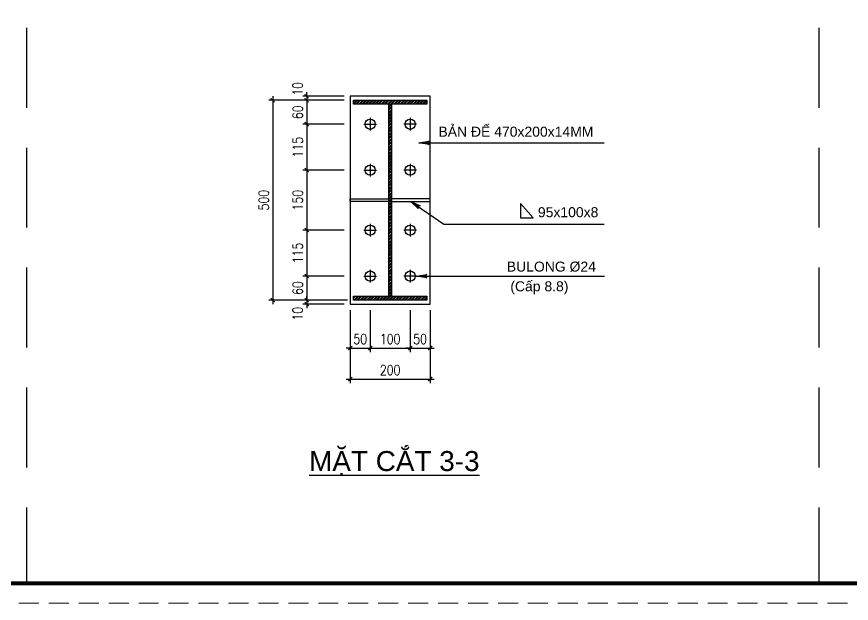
# Model space of a CAD drawing. Header units: inches. Extents: x 651127 to 1529722, y 768575 to 1021311.
# Drawn here: x 1120983 to 1141884, y 768575 to 783253 of the extents above; entities that cross this region are included whole.
import ezdxf
from ezdxf.enums import TextEntityAlignment as Align

# ---------------------------------------------------------------- set-up
doc = ezdxf.new("R2010")
doc.units = ezdxf.units.IN
doc.header["$LTSCALE"] = 1000
doc.header["$MEASUREMENT"] = 0
doc.linetypes.add('CENTER2', pattern=[1.125, 0.75, -0.125, 0.125, -0.125])
doc.linetypes.add('HIDDEN', pattern=[0.375, 0.25, -0.125])
doc.layers.get('DEFPOINTS').update_dxf_attribs({"color": 8, "lineweight": 9})
for name, color, linetype in [('DWGshare.com_1', 7, 'Continuous'), ('DWGshare.com_10', 7, 'Continuous'), ('DWGshare.com_11', 143, 'Continuous'), ('DWGshare.com_12', 51, 'Continuous'), ('DWGshare.com_15', 1, 'Continuous'), ('DWGshare.com_16', 2, 'Continuous'), ('DWGshare.com_19', 136, 'Continuous'), ('DWGshare.com_2', 147, 'Continuous'), ('DWGshare.com_4', 8, 'CENTER2')]:
    doc.layers.add(name, color=color, linetype=linetype)
doc.styles.add('DWGshare.com_4', font='romans.shx', dxfattribs={"width": 0.8})
doc.styles.add('DWGshare.com_6', font='VHELVEN.TTF')
doc.dimstyles.new('DWGshare.com_4', dxfattribs={"dimscale": 100, "dimtxt": 2.5, "dimasz": 2, "dimexe": 1, "dimexo": 1.5, "dimgap": 1, "dimtad": 1, "dimdec": 0, "dimlfac": 0.5, "dimzin": 0, "dimdsep": 46, "dimtxsty": 'DWGshare.com_4', "dimblk": 'DWGshare.com_6', "dimcen": 1.5, "dimdle": 1, "dimclrd": 256, "dimclre": 256, "dimclrt": 7, "dimadec": 0, "dimazin": 0, "dimtfac": 1, "dimtdec": 0, "dimtix": 1, "dimtmove": 2, "dimatfit": 3, "dimldrblk": 'DWGshare.com_6', "dimfxl": 1, "dimtolj": 1, "dimtzin": 0, "dimarcsym": 0})
doc.dimstyles.new('DWGshare.com_6', dxfattribs={"dimscale": 100, "dimtxt": 2.5, "dimasz": 1, "dimexe": 1, "dimexo": 1.5, "dimgap": 1, "dimtad": 1, "dimdec": 0, "dimlfac": 0.1, "dimzin": 0, "dimdsep": 46, "dimtxsty": 'DWGshare.com_4', "dimblk": 'DWGshare.com_1', "dimcen": 1.5, "dimdle": 1, "dimclrd": 256, "dimclre": 256, "dimclrt": 7, "dimadec": 0, "dimazin": 0, "dimtfac": 1, "dimtdec": 0, "dimtix": 1, "dimtmove": 2, "dimatfit": 3, "dimfxl": 1, "dimtolj": 1, "dimtzin": 0, "dimarcsym": 0})

# ---------------------------------------------------------------- blocks, each defined once
blk = doc.blocks.new('DWGshare.com_1')
at = {"color": 0, "linetype": 'ByBlock', "const_width": 0.3}
blk.add_lwpolyline([(-0.5, -0.5), (0.5, 0.5)], dxfattribs=at)
blk = doc.blocks.new('*D1116')
at = {"layer": 'DEFPOINTS', "color": 0, "transparency": 16777216}
for p in [(1128246.420332313, 781162.1960382053), (1129336.369502824, 781262.1960382053), (1129336.369502824, 781162.1960382053)]:
    blk.add_point(p, dxfattribs=at)
at = {"layer": 'DWGshare.com_19', "lineweight": -2, "transparency": 16777216}
for p, q in [((1128246.420332313, 781262.1960382053), (1128246.420332313, 781362.1960382053)), ((1129186.369502824, 781262.1960382053), (1128146.420332313, 781262.1960382053)), ((1129186.369502824, 781162.1960382053), (1128146.420332313, 781162.1960382053)), ((1128246.420332313, 781262.1960382053), (1128246.420332313, 781162.1960382053)), ((1128246.420332313, 781162.1960382053), (1128246.420332313, 781062.1960382053))]:
    blk.add_line(p, q, dxfattribs=at)
at = {"layer": 'DWGshare.com_19', "lineweight": -2, "transparency": 16777216, "xscale": 100, "yscale": 100, "zscale": 100}
for p, rotation in [((1128246.420332313, 781262.1960382053), 270), ((1128246.420332313, 781162.1960382053), 90)]:
    blk.add_blockref('DWGshare.com_1', p, dxfattribs=dict(at, rotation=rotation))
at = {"layer": 'DWGshare.com_19', "color": 7, "transparency": 16777216, "insert": (1128018.753665646, 781448.2074493665), "char_height": 250, "attachment_point": 5, "rotation": 90, "style": 'DWGshare.com_4'}
blk.add_mtext('\\A1;10', dxfattribs=at)
blk = doc.blocks.new('*D1102')
at = {"layer": 'DEFPOINTS', "color": 0, "transparency": 16777216}
for p in [(1129336.369502824, 781162.1960382053), (1128246.420332313, 780562.1960382053), (1129336.369502824, 780562.1960382053)]:
    blk.add_point(p, dxfattribs=at)
at = {"layer": 'DWGshare.com_19', "lineweight": -2, "transparency": 16777216}
for p, q in [((1129186.369502824, 781162.1960382053), (1128146.420332313, 781162.1960382053)), ((1128246.420332313, 781262.1960382053), (1128246.420332313, 780462.1960382053)), ((1129186.369502824, 780562.1960382053), (1128146.420332313, 780562.1960382053))]:
    blk.add_line(p, q, dxfattribs=at)
at = {"layer": 'DWGshare.com_19', "lineweight": -2, "transparency": 16777216, "xscale": 100, "yscale": 100, "zscale": 100}
for p, rotation in [((1128246.420332313, 781162.1960382053), 90), ((1128246.420332313, 780562.1960382053), 270)]:
    blk.add_blockref('DWGshare.com_1', p, dxfattribs=dict(at, rotation=rotation))
at = {"layer": 'DWGshare.com_19', "color": 7, "transparency": 16777216, "insert": (1128021.420332312, 780862.1960382054), "char_height": 250, "attachment_point": 5, "rotation": 90, "style": 'DWGshare.com_4'}
blk.add_mtext('\\A1;60', dxfattribs=at)
blk = doc.blocks.new('*D1103')
at = {"layer": 'DEFPOINTS', "color": 0, "transparency": 16777216}
for p in [(1129336.369502824, 780562.1960382053), (1128246.420332313, 779412.1960382053), (1129336.369502824, 779412.1960382053)]:
    blk.add_point(p, dxfattribs=at)
at = {"layer": 'DWGshare.com_19', "lineweight": -2, "transparency": 16777216}
for p, q in [((1129186.369502824, 780562.1960382053), (1128146.420332313, 780562.1960382053)), ((1128246.420332313, 780662.1960382053), (1128246.420332313, 779312.1960382053)), ((1129186.369502824, 779412.1960382053), (1128146.420332313, 779412.1960382053))]:
    blk.add_line(p, q, dxfattribs=at)
at = {"layer": 'DWGshare.com_19', "lineweight": -2, "transparency": 16777216, "xscale": 100, "yscale": 100, "zscale": 100}
for p, rotation in [((1128246.420332313, 780562.1960382053), 90), ((1128246.420332313, 779412.1960382053), 270)]:
    blk.add_blockref('DWGshare.com_1', p, dxfattribs=dict(at, rotation=rotation))
at = {"layer": 'DWGshare.com_19', "color": 7, "transparency": 16777216, "insert": (1128021.420332312, 779987.1960382054), "char_height": 250, "attachment_point": 5, "rotation": 90, "style": 'DWGshare.com_4'}
blk.add_mtext('\\A1;115', dxfattribs=at)
blk = doc.blocks.new('*D1104')
at = {"layer": 'DEFPOINTS', "color": 0, "transparency": 16777216}
for p in [(1129336.369502824, 779412.1960382053), (1128246.420332313, 777912.1960382053), (1129336.369502824, 777912.1960382053)]:
    blk.add_point(p, dxfattribs=at)
at = {"layer": 'DWGshare.com_19', "lineweight": -2, "transparency": 16777216}
for p, q in [((1128246.420332313, 779512.1960382053), (1128246.420332313, 777812.1960382053)), ((1129186.369502824, 779412.1960382053), (1128146.420332313, 779412.1960382053)), ((1129186.369502824, 777912.1960382053), (1128146.420332313, 777912.1960382053))]:
    blk.add_line(p, q, dxfattribs=at)
at = {"layer": 'DWGshare.com_19', "lineweight": -2, "transparency": 16777216, "xscale": 100, "yscale": 100, "zscale": 100}
for p, rotation in [((1128246.420332313, 779412.1960382053), 90), ((1128246.420332313, 777912.1960382053), 270)]:
    blk.add_blockref('DWGshare.com_1', p, dxfattribs=dict(at, rotation=rotation))
at = {"layer": 'DWGshare.com_19', "color": 7, "transparency": 16777216, "insert": (1128021.420332312, 778662.1960382054), "char_height": 250, "attachment_point": 5, "rotation": 90, "style": 'DWGshare.com_4'}
blk.add_mtext('\\A1;150', dxfattribs=at)
blk = doc.blocks.new('*D1105')
at = {"layer": 'DEFPOINTS', "color": 0, "transparency": 16777216}
for p in [(1129336.369502824, 777912.1960382053), (1128246.420332313, 776762.1960382053), (1129336.369502824, 776762.1960382053)]:
    blk.add_point(p, dxfattribs=at)
at = {"layer": 'DWGshare.com_19', "lineweight": -2, "transparency": 16777216}
for p, q in [((1128246.420332313, 778012.1960382053), (1128246.420332313, 776662.1960382053)), ((1129186.369502824, 777912.1960382053), (1128146.420332313, 777912.1960382053)), ((1129186.369502824, 776762.1960382053), (1128146.420332313, 776762.1960382053))]:
    blk.add_line(p, q, dxfattribs=at)
at = {"layer": 'DWGshare.com_19', "lineweight": -2, "transparency": 16777216, "xscale": 100, "yscale": 100, "zscale": 100}
for p, rotation in [((1128246.420332313, 777912.1960382053), 90), ((1128246.420332313, 776762.1960382053), 270)]:
    blk.add_blockref('DWGshare.com_1', p, dxfattribs=dict(at, rotation=rotation))
at = {"layer": 'DWGshare.com_19', "color": 7, "transparency": 16777216, "insert": (1128021.420332312, 777337.1960382054), "char_height": 250, "attachment_point": 5, "rotation": 90, "style": 'DWGshare.com_4'}
blk.add_mtext('\\A1;115', dxfattribs=at)
blk = doc.blocks.new('*D1117')
at = {"layer": 'DEFPOINTS', "color": 0, "transparency": 16777216}
for p in [(1129336.369502824, 776762.1960382053), (1128246.420332313, 776162.1960382053), (1129416.369502824, 776162.1960382053)]:
    blk.add_point(p, dxfattribs=at)
at = {"layer": 'DWGshare.com_19', "lineweight": -2, "transparency": 16777216}
for p, q in [((1129186.369502824, 776762.1960382053), (1128146.420332313, 776762.1960382053)), ((1128246.420332313, 776862.1960382053), (1128246.420332313, 776062.1960382053)), ((1129266.369502824, 776162.1960382053), (1128146.420332313, 776162.1960382053))]:
    blk.add_line(p, q, dxfattribs=at)
at = {"layer": 'DWGshare.com_19', "lineweight": -2, "transparency": 16777216, "xscale": 100, "yscale": 100, "zscale": 100}
for p, rotation in [((1128246.420332313, 776762.1960382053), 90), ((1128246.420332313, 776162.1960382053), 270)]:
    blk.add_blockref('DWGshare.com_1', p, dxfattribs=dict(at, rotation=rotation))
at = {"layer": 'DWGshare.com_19', "color": 7, "transparency": 16777216, "insert": (1128021.420332312, 776462.1960382054), "char_height": 250, "attachment_point": 5, "rotation": 90, "style": 'DWGshare.com_4'}
blk.add_mtext('\\A1;60', dxfattribs=at)
blk = doc.blocks.new('*D1118')
at = {"layer": 'DEFPOINTS', "color": 0, "transparency": 16777216}
for p in [(1129416.369502824, 776162.1960382053), (1128246.420332313, 776062.1960382053), (1129336.369502824, 776062.1960382053)]:
    blk.add_point(p, dxfattribs=at)
at = {"layer": 'DWGshare.com_19', "lineweight": -2, "transparency": 16777216}
for p, q in [((1129266.369502824, 776162.1960382053), (1128146.420332313, 776162.1960382053)), ((1128246.420332313, 776162.1960382053), (1128246.420332313, 776262.1960382053)), ((1128246.420332313, 776162.1960382053), (1128246.420332313, 776062.1960382053)), ((1129186.369502824, 776062.1960382053), (1128146.420332313, 776062.1960382053)), ((1128246.420332313, 776062.1960382053), (1128246.420332313, 775962.1960382053))]:
    blk.add_line(p, q, dxfattribs=at)
at = {"layer": 'DWGshare.com_19', "lineweight": -2, "transparency": 16777216, "xscale": 100, "yscale": 100, "zscale": 100}
for p, rotation in [((1128246.420332313, 776162.1960382053), 270), ((1128246.420332313, 776062.1960382053), 90)]:
    blk.add_blockref('DWGshare.com_1', p, dxfattribs=dict(at, rotation=rotation))
at = {"layer": 'DWGshare.com_19', "color": 7, "transparency": 16777216, "insert": (1128018.753665646, 775820.7860205547), "char_height": 250, "attachment_point": 5, "rotation": 90, "style": 'DWGshare.com_4'}
blk.add_mtext('\\A1;10', dxfattribs=at)
blk = doc.blocks.new('*D1106')
at = {"layer": 'DEFPOINTS', "color": 0, "transparency": 16777216}
for p in [(1129236.369502824, 781162.1960382053), (1127393.943177887, 776162.1960382053), (1129236.369502824, 776162.1960382053)]:
    blk.add_point(p, dxfattribs=at)
at = {"layer": 'DWGshare.com_19', "lineweight": -2, "transparency": 16777216}
for p, q in [((1129086.369502824, 781162.1960382053), (1127293.943177887, 781162.1960382053)), ((1127393.943177887, 781262.1960382053), (1127393.943177887, 776062.1960382053)), ((1129086.369502824, 776162.1960382053), (1127293.943177887, 776162.1960382053))]:
    blk.add_line(p, q, dxfattribs=at)
at = {"layer": 'DWGshare.com_19', "lineweight": -2, "transparency": 16777216, "xscale": 100, "yscale": 100, "zscale": 100}
for p, rotation in [((1127393.943177887, 781162.1960382053), 90), ((1127393.943177887, 776162.1960382053), 270)]:
    blk.add_blockref('DWGshare.com_1', p, dxfattribs=dict(at, rotation=rotation))
at = {"layer": 'DWGshare.com_19', "color": 7, "transparency": 16777216, "insert": (1127168.943177887, 778662.1960382054), "char_height": 250, "attachment_point": 5, "rotation": 90, "style": 'DWGshare.com_4'}
blk.add_mtext('\\A1;500', dxfattribs=at)
blk = doc.blocks.new('*D1119')
at = {"layer": 'DEFPOINTS', "color": 0, "transparency": 16777216}
for p in [(1129336.369502824, 776062.1960382053), (1129836.369502824, 776062.1960382053), (1129836.369502824, 774961.8113301579)]:
    blk.add_point(p, dxfattribs=at)
at = {"layer": 'DWGshare.com_19', "lineweight": -2, "transparency": 16777216}
for p, q in [((1129336.369502824, 775912.1960382053), (1129336.369502824, 774861.8113301579)), ((1129836.369502824, 775912.1960382053), (1129836.369502824, 774861.8113301579)), ((1129336.369502824, 774961.8113301579), (1129236.369502824, 774961.8113301579)), ((1129336.369502824, 774961.8113301579), (1129836.369502824, 774961.8113301579)), ((1129836.369502824, 774961.8113301579), (1129936.369502824, 774961.8113301579))]:
    blk.add_line(p, q, dxfattribs=at)
at = {"layer": 'DWGshare.com_19', "lineweight": -2, "transparency": 16777216, "xscale": 100, "yscale": 100, "zscale": 100}
blk.add_blockref('DWGshare.com_1', (1129336.369502824, 774961.8113301579), dxfattribs=at)
at = {"layer": 'DWGshare.com_19', "lineweight": -2, "transparency": 16777216, "xscale": 100, "yscale": 100, "zscale": 100, "rotation": 180}
blk.add_blockref('DWGshare.com_1', (1129836.369502824, 774961.8113301579), dxfattribs=at)
at = {"layer": 'DWGshare.com_19', "color": 7, "transparency": 16777216, "insert": (1129586.369502824, 775186.8113301579), "char_height": 250, "attachment_point": 5, "style": 'DWGshare.com_4'}
blk.add_mtext('\\A1;50', dxfattribs=at)
blk = doc.blocks.new('*D1107')
at = {"layer": 'DEFPOINTS', "color": 0, "transparency": 16777216}
for p in [(1129836.369502824, 776062.1960382053), (1130836.369502824, 776062.1960382053), (1130836.369502824, 774961.8113301579)]:
    blk.add_point(p, dxfattribs=at)
at = {"layer": 'DWGshare.com_19', "lineweight": -2, "transparency": 16777216}
for p, q in [((1129836.369502824, 775912.1960382053), (1129836.369502824, 774861.8113301579)), ((1130836.369502824, 775912.1960382053), (1130836.369502824, 774861.8113301579)), ((1129736.369502824, 774961.8113301579), (1130936.369502824, 774961.8113301579))]:
    blk.add_line(p, q, dxfattribs=at)
at = {"layer": 'DWGshare.com_19', "lineweight": -2, "transparency": 16777216, "xscale": 100, "yscale": 100, "zscale": 100, "rotation": 180}
blk.add_blockref('DWGshare.com_1', (1129836.369502824, 774961.8113301579), dxfattribs=at)
at = {"layer": 'DWGshare.com_19', "lineweight": -2, "transparency": 16777216, "xscale": 100, "yscale": 100, "zscale": 100}
blk.add_blockref('DWGshare.com_1', (1130836.369502824, 774961.8113301579), dxfattribs=at)
at = {"layer": 'DWGshare.com_19', "color": 7, "transparency": 16777216, "insert": (1130336.369502824, 775186.8113301579), "char_height": 250, "attachment_point": 5, "style": 'DWGshare.com_4'}
blk.add_mtext('\\A1;100', dxfattribs=at)
blk = doc.blocks.new('*D1120')
at = {"layer": 'DEFPOINTS', "color": 0, "transparency": 16777216}
for p in [(1130836.369502824, 776062.1960382053), (1131336.369502824, 776062.1960382053), (1131336.369502824, 774961.8113301579)]:
    blk.add_point(p, dxfattribs=at)
at = {"layer": 'DWGshare.com_19', "lineweight": -2, "transparency": 16777216}
for p, q in [((1130836.369502824, 775912.1960382053), (1130836.369502824, 774861.8113301579)), ((1131336.369502824, 775912.1960382053), (1131336.369502824, 774861.8113301579)), ((1130836.369502824, 774961.8113301579), (1130736.369502824, 774961.8113301579)), ((1130836.369502824, 774961.8113301579), (1131336.369502824, 774961.8113301579)), ((1131336.369502824, 774961.8113301579), (1131436.369502824, 774961.8113301579))]:
    blk.add_line(p, q, dxfattribs=at)
at = {"layer": 'DWGshare.com_19', "lineweight": -2, "transparency": 16777216, "xscale": 100, "yscale": 100, "zscale": 100}
blk.add_blockref('DWGshare.com_1', (1130836.369502824, 774961.8113301579), dxfattribs=at)
at = {"layer": 'DWGshare.com_19', "lineweight": -2, "transparency": 16777216, "xscale": 100, "yscale": 100, "zscale": 100, "rotation": 180}
blk.add_blockref('DWGshare.com_1', (1131336.369502824, 774961.8113301579), dxfattribs=at)
at = {"layer": 'DWGshare.com_19', "color": 7, "transparency": 16777216, "insert": (1131086.369502824, 775186.8113301579), "char_height": 250, "attachment_point": 5, "style": 'DWGshare.com_4'}
blk.add_mtext('\\A1;50', dxfattribs=at)
blk = doc.blocks.new('*D1108')
at = {"layer": 'DEFPOINTS', "color": 0, "transparency": 16777216}
for p in [(1129336.369502824, 775962.1960382053), (1131336.369502824, 775962.1960382053), (1131336.369502824, 774185.7489056269)]:
    blk.add_point(p, dxfattribs=at)
at = {"layer": 'DWGshare.com_19', "lineweight": -2, "transparency": 16777216}
for p, q in [((1129336.369502824, 775812.1960382053), (1129336.369502824, 774085.7489056269)), ((1131336.369502824, 775812.1960382053), (1131336.369502824, 774085.7489056269)), ((1129236.369502824, 774185.7489056269), (1131436.369502824, 774185.7489056269))]:
    blk.add_line(p, q, dxfattribs=at)
at = {"layer": 'DWGshare.com_19', "lineweight": -2, "transparency": 16777216, "xscale": 100, "yscale": 100, "zscale": 100, "rotation": 180}
blk.add_blockref('DWGshare.com_1', (1129336.369502824, 774185.7489056269), dxfattribs=at)
at = {"layer": 'DWGshare.com_19', "lineweight": -2, "transparency": 16777216, "xscale": 100, "yscale": 100, "zscale": 100}
blk.add_blockref('DWGshare.com_1', (1131336.369502824, 774185.7489056269), dxfattribs=at)
at = {"layer": 'DWGshare.com_19', "color": 7, "transparency": 16777216, "insert": (1130336.369502824, 774410.7489056269), "char_height": 250, "attachment_point": 5, "style": 'DWGshare.com_4'}
blk.add_mtext('\\A1;200', dxfattribs=at)
blk = doc.blocks.new('DWGshare.com_6')
at = {"linetype": 'CENTER2'}
blk.add_hatch(color=256, dxfattribs=at).paths.add_polyline_path([(-1.295604940637289, 0.2159341567722531), (-1, -3.771586785769447e-13), (-1.295604940636535, -0.2159341567733842), (0, 0)])
blk.add_line((0, 0), (-1, 1.224606353822377e-16), dxfattribs=at)
blk.add_lwpolyline([(-1.295604940637289, 0.215934156772253), (0, 0), (-1.295604940636535, -0.2159341567733842), (-1, -3.770706653119224e-13), (-1.295604940637289, 0.215934156772253)], dxfattribs=at)

msp = doc.modelspace()

# ---------------------------------------------------------------- hatches: boundary and pattern name
at = {"layer": 'DWGshare.com_19'}
h = msp.add_hatch(dxfattribs=at)
h.set_pattern_fill('ANSI32', color=256, scale=150, style=0)
h.set_pattern_definition([(45, (849667.8814207003, 946259.7165662682), (-39.77475644174329, 39.7747564417433), []), (45, (849694.3979249503, 946259.7165662682), (-39.77475644174329, 39.7747564417433), [])])
h.paths.add_polyline_path([(1130306.369502824, 776262.1960382053), (1130306.369502824, 781062.1960382053), (1129416.369502824, 781062.1960382053), (1129416.369502824, 781162.1960382053), (1131256.369502824, 781162.1960382053), (1131256.369502824, 781062.1960382053), (1130366.369502824, 781062.1960382053), (1130366.369502824, 776262.1960382053), (1131256.369502824, 776262.1960382053), (1131256.369502824, 776162.1960382053), (1129416.369502824, 776162.1960382053), (1129416.369502824, 776262.1960382053)])

# ---------------------------------------------------------------- linework, layer by layer
at = {"layer": 'DEFPOINTS', "linetype": 'HIDDEN', "ltscale": 2}
msp.add_lwpolyline([(1090287.596991595, 768574.8424645903), (1174387.596991595, 768574.8424645903), (1174387.596991595, 827974.8424645903), (1090287.596991595, 827974.8424645903)], close=True, dxfattribs=at)
at = {"layer": 'DWGshare.com_1', "const_width": 100}
msp.add_lwpolyline([(1092287.596991595, 769074.8424645903), (1173887.596991595, 769074.8424645903), (1173887.596991595, 827474.8424645903), (1092287.596991595, 827474.8424645903)], close=True, dxfattribs=at)
at = {"layer": 'DWGshare.com_11', "linetype": 'HIDDEN', "ltscale": 8}
for p, q in [((1121226.725199561, 827974.8424645903), (1121226.725199561, 769074.8424645903)), ((1141072.199436621, 827974.8424645903), (1141072.199436621, 769074.8424645903))]:
    msp.add_line(p, q, dxfattribs=at)
at = {"layer": 'DWGshare.com_11', "ltscale": 0.9}
for centre in [(1129836.369502824, 780562.1960382053), (1130836.369502824, 780562.1960382053), (1129836.369502824, 779412.1960382053), (1130836.369502824, 779412.1960382053), (1129836.369502824, 777912.1960382053), (1130836.369502824, 777912.1960382053), (1129836.369502824, 776762.1960382053), (1130836.369502824, 776762.1960382053)]:
    msp.add_circle(centre, 128, dxfattribs=at)
at = {"layer": 'DWGshare.com_12', "ltscale": 0.9}
for points in [[(1130306.369502824, 776262.1960382053), (1130306.369502824, 781062.1960382053), (1129416.369502824, 781062.1960382053), (1129416.369502824, 781162.1960382053), (1131256.369502824, 781162.1960382053), (1131256.369502824, 781062.1960382053), (1130366.369502824, 781062.1960382053), (1130366.369502824, 776262.1960382053), (1131256.369502824, 776262.1960382053), (1131256.369502824, 776162.1960382053), (1129416.369502824, 776162.1960382053), (1129416.369502824, 776262.1960382053)], [(1129336.369502824, 778692.1960382055), (1130306.369502824, 778692.1960382055), (1130306.369502824, 778632.1960382055), (1129336.369502824, 778632.1960382051)], [(1131336.369502824, 778692.1960382055), (1130366.369502824, 778692.1960382055), (1130366.369502824, 778632.1960382055), (1131336.369502824, 778632.1960382051)]]:
    msp.add_lwpolyline(points, close=True, dxfattribs=at)
at = {"layer": 'DWGshare.com_15'}
msp.add_lwpolyline([(1129336.369502824, 776062.1960382053), (1131336.369502824, 776062.1960382053), (1131336.369502824, 781262.1960382053), (1129336.369502824, 781262.1960382053)], close=True, dxfattribs=at)
at = {"layer": 'DWGshare.com_16', "color": 2, "linetype": 'Continuous'}
for p, q in [((1133603.33899275, 778577.7189908846), (1133603.33899275, 778220.276530654)), ((1133918.995569007, 778220.276530654), (1133603.33899275, 778577.7189908846)), ((1133603.33899275, 778220.276530654), (1133918.995569007, 778220.276530654))]:
    msp.add_line(p, q, dxfattribs=at)
at = {"layer": 'DWGshare.com_4', "ltscale": 75}
for p, q in [((1129836.369502824, 780720.9160382053), (1129836.369502824, 780403.4760382053)), ((1130836.369502824, 780720.9160382053), (1130836.369502824, 780403.4760382053)), ((1129677.649502824, 780562.1960382053), (1129995.089502824, 780562.1960382053)), ((1130995.089502824, 780562.1960382053), (1130677.649502824, 780562.1960382053)), ((1129836.369502824, 779570.9160382053), (1129836.369502824, 779253.4760382053)), ((1130836.369502824, 779570.9160382053), (1130836.369502824, 779253.4760382053)), ((1129677.649502824, 779412.1960382053), (1129995.089502824, 779412.1960382053)), ((1130995.089502824, 779412.1960382053), (1130677.649502824, 779412.1960382053)), ((1129836.369502824, 778070.9160382053), (1129836.369502824, 777753.4760382053)), ((1130836.369502824, 778070.9160382053), (1130836.369502824, 777753.4760382053)), ((1129677.649502824, 777912.1960382053), (1129995.089502824, 777912.1960382053)), ((1130995.089502824, 777912.1960382053), (1130677.649502824, 777912.1960382053)), ((1129836.369502824, 776920.9160382053), (1129836.369502824, 776603.4760382053)), ((1130836.369502824, 776920.9160382053), (1130836.369502824, 776603.4760382053)), ((1129677.649502824, 776762.1960382053), (1129995.089502824, 776762.1960382053)), ((1130995.089502824, 776762.1960382053), (1130677.649502824, 776762.1960382053))]:
    msp.add_line(p, q, dxfattribs=at)

# ---------------------------------------------------------------- texts
at = {"layer": 'DWGshare.com_10', "style": 'DWGshare.com_6'}
for s, p in [('BAÛN ÑEÁ 470x200x14MM', (1131544.471169157, 780250.763045828)), ('95x100x8', (1134036.087345454, 778236.4455564982)), (' BULONG Þ24', (1133160.533373108, 776874.7021545913)), (' (Caáp 8.8)', (1133248.129106325, 776381.7049334828))]:
    msp.add_text(s, height=250, dxfattribs=at).set_placement(p)
msp.add_text('%%UMAËT CAÉT 3-3', height=500, dxfattribs=at).set_placement((1130440.192622788, 771883.952442251), align=Align.CENTER)

# ---------------------------------------------------------------- dimensions: what is measured, and where the dimension line sits
at = {"layer": 'DWGshare.com_19'}
for base, p1, p2, picture, middle in [((1128246.420332313, 781162.1960382053), (1129336.369502824, 781262.1960382053), (1129336.369502824, 781162.1960382053), '*D1116', (1128018.753665646, 781448.2074493665)), ((1128246.420332313, 776062.1960382053), (1129416.369502824, 776162.1960382053), (1129336.369502824, 776062.1960382053), '*D1118', (1128018.753665646, 775820.7860205547))]:
    dim = msp.add_linear_dim(base=base, p1=p1, p2=p2, angle=90, dimstyle='DWGshare.com_6', dxfattribs=at)
    dim.commit()
    dim.dimension.update_dxf_attribs({"geometry": picture, "text_midpoint": middle, "dimtype": 160})
for base, p1, p2, picture, middle in [((1127393.943177887, 776162.1960382053), (1129236.369502824, 781162.1960382053), (1129236.369502824, 776162.1960382053), '*D1106', (1127168.943177887, 778662.1960382054)), ((1128246.420332313, 780562.1960382053), (1129336.369502824, 781162.1960382053), (1129336.369502824, 780562.1960382053), '*D1102', (1128021.420332312, 780862.1960382054)), ((1128246.420332313, 779412.1960382053), (1129336.369502824, 780562.1960382053), (1129336.369502824, 779412.1960382053), '*D1103', (1128021.420332312, 779987.1960382054)), ((1128246.420332313, 777912.1960382053), (1129336.369502824, 779412.1960382053), (1129336.369502824, 777912.1960382053), '*D1104', (1128021.420332312, 778662.1960382054)), ((1128246.420332313, 776762.1960382053), (1129336.369502824, 777912.1960382053), (1129336.369502824, 776762.1960382053), '*D1105', (1128021.420332312, 777337.1960382054)), ((1128246.420332313, 776162.1960382053), (1129336.369502824, 776762.1960382053), (1129416.369502824, 776162.1960382053), '*D1117', (1128021.420332312, 776462.1960382054))]:
    dim = msp.add_linear_dim(base=base, p1=p1, p2=p2, angle=90, dimstyle='DWGshare.com_6', dxfattribs=at)
    dim.commit()
    dim.dimension.update_dxf_attribs({"geometry": picture, "text_midpoint": middle})
for base, p1, p2, picture, middle in [((1129836.369502824, 774961.8113301579), (1129336.369502824, 776062.1960382053), (1129836.369502824, 776062.1960382053), '*D1119', (1129586.369502824, 775186.8113301579)), ((1131336.369502824, 774185.7489056269), (1129336.369502824, 775962.1960382053), (1131336.369502824, 775962.1960382053), '*D1108', (1130336.369502824, 774410.7489056269)), ((1130836.369502824, 774961.8113301579), (1129836.369502824, 776062.1960382053), (1130836.369502824, 776062.1960382053), '*D1107', (1130336.369502824, 775186.8113301579)), ((1131336.369502824, 774961.8113301579), (1130836.369502824, 776062.1960382053), (1131336.369502824, 776062.1960382053), '*D1120', (1131086.369502824, 775186.8113301579))]:
    dim = msp.add_linear_dim(base=base, p1=p1, p2=p2, dimstyle='DWGshare.com_6', dxfattribs=at)
    dim.commit()
    dim.dimension.update_dxf_attribs({"geometry": picture, "text_midpoint": middle})

# ---------------------------------------------------------------- leaders
at = {"layer": 'DWGshare.com_2'}
for points in [[(1131050.230133208, 780097.2513134783), (1135693.544154636, 780097.2513134783)], [(1130851.369502824, 778632.1960382053), (1131679.269665518, 778061.236894705), (1135693.544154636, 778061.2368947051)], [(1130995.089502824, 776762.1960382053), (1135706.888305541, 776762.1960382053)]]:
    msp.add_leader(points, dimstyle='DWGshare.com_4', dxfattribs=at)

doc.saveas('drawing.dxf')
